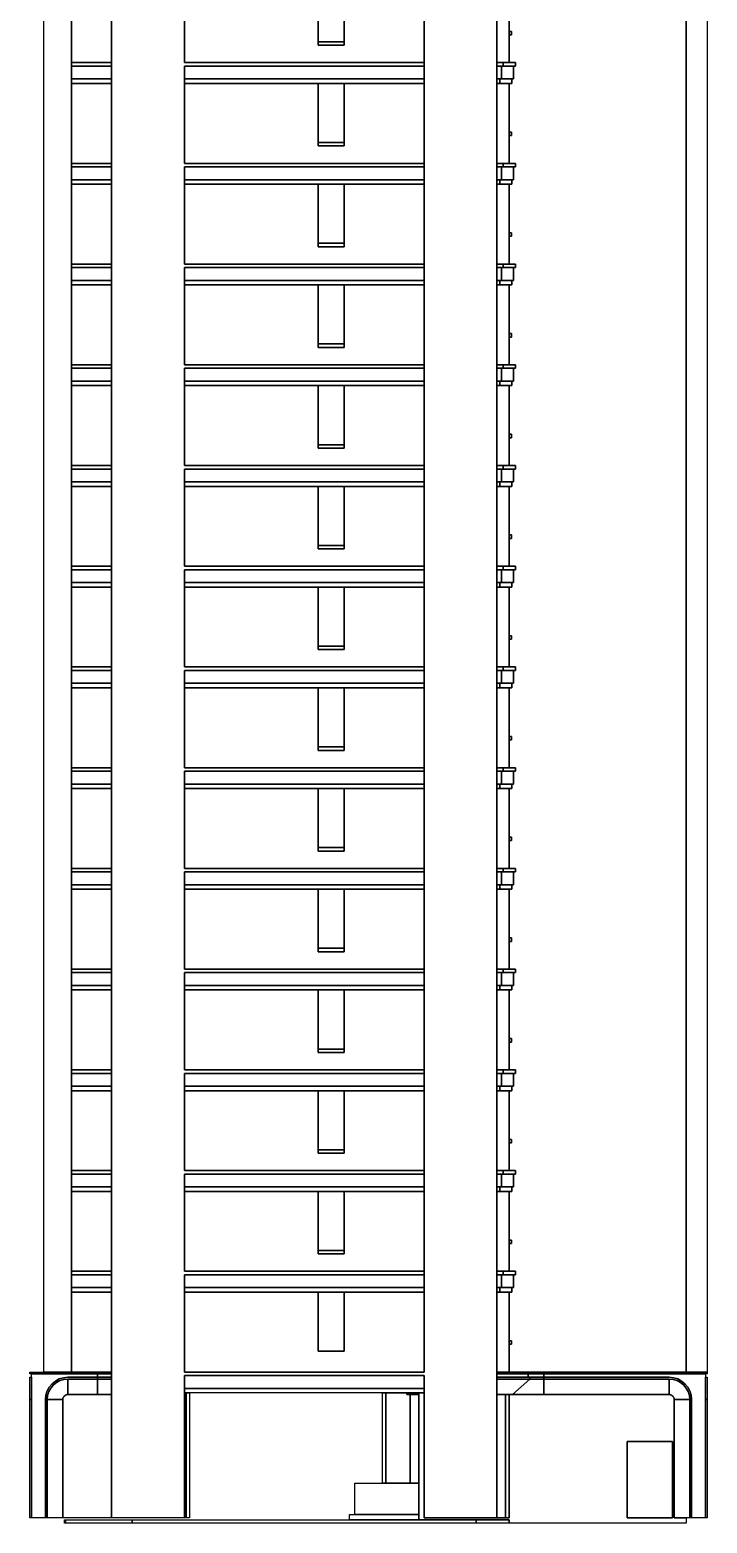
# Model space of a CAD drawing. Header units: millimetres. Extents: x -25965 to 187219, y -30169 to 81984.
# Drawn here: x 126087 to 145588, y -30093 to 12901 of the extents above; entities that cross this region are included whole.
import ezdxf

# ---------------------------------------------------------------- set-up
doc = ezdxf.new("R2010")
doc.units = ezdxf.units.MM
doc.layers.add('DXMX_ProjectView_Evelation_DEFAULT_6#_立面图_东_A_5503c17e-7fd7-494a-b23d-2cd0260ec1db$0$AE-ELEV-3', color=252, linetype='Continuous')

msp = doc.modelspace()

# ---------------------------------------------------------------- linework, layer by layer
at = {"layer": 'DXMX_ProjectView_Evelation_DEFAULT_6#_立面图_东_A_5503c17e-7fd7-494a-b23d-2cd0260ec1db$0$AE-ELEV-3', "linetype": 'Continuous'}
for points in [[(137437, -25843), (130537, -25843), (130537, -29943), (128437, -29943), (128437, -25743), (128437, -25743), (128437, 49657), (139537, 49657), (139537, -25743), (139537, -25743), (139537, -29943), (137437, -29943), (137437, -25843)], [(126487, 49057), (126487, 49057), (126487, 49357), (128437, 49357), (128437, 49057), (127287, 49057), (127287, -25743), (126487, -25743), (126487, 49057)], [(137437, 11957), (130537, 11957), (130537, 14257), (134387, 14257), (134387, 12457), (135137, 12457), (135137, 14257), (137437, 14257), (137437, 14687), (137437, 14687), (137437, 11887), (137437, 11887), (137437, 11957)], [(128437, 14257), (128437, 11957), (127287, 11957), (127287, 14257), (128437, 14257)], [(134387, 12557), (134387, 14257), (135137, 14257), (135137, 12557), (134387, 12557)], [(139537, 14257), (139887, 14257), (139887, 11957), (139537, 11957), (139537, 14257)], [(134387, 12557), (135137, 12557), (135137, 12457), (134387, 12457), (134387, 12557)], [(139887, 12857), (139957, 12857), (139957, 12757), (139887, 12757), (139887, 12857)], [(139957, 12757), (139957, 12857), (139887, 12857), (139887, 12757), (139957, 12757)], [(127287, 11957), (128437, 11957), (128437, 11857), (127287, 11857), (127287, 11957)], [(127287, 11857), (128437, 11857), (128437, 11487), (127287, 11487), (127287, 11857)], [(130537, 11857), (137437, 11857), (137437, 11487), (130537, 11487), (130537, 11857)], [(137437, 9057), (130537, 9057), (130537, 11357), (134387, 11357), (134387, 9557), (135137, 9557), (135137, 11357), (137437, 11357), (137437, 11787), (137437, 11787), (137437, 8987), (137437, 8987), (137437, 9057)], [(139537, 11957), (139717, 11957), (139717, 11857), (139537, 11857), (139537, 11957)], [(139537, 11857), (139667, 11857), (139667, 11487), (139537, 11487), (139537, 11857)], [(139667, 11857), (140017, 11857), (140017, 11487), (139667, 11487), (139667, 11857)], [(139717, 11957), (140067, 11957), (140067, 11857), (139717, 11857), (139717, 11957)], [(127287, 11487), (128437, 11487), (128437, 11357), (127287, 11357), (127287, 11487)], [(128437, 11357), (128437, 9057), (127287, 9057), (127287, 11357), (128437, 11357)], [(130537, 11487), (137437, 11487), (137437, 11357), (130537, 11357), (130537, 11487)], [(134387, 9657), (134387, 11357), (135137, 11357), (135137, 9657), (134387, 9657)], [(139537, 11487), (139617, 11487), (139617, 11357), (139537, 11357), (139537, 11487)], [(139537, 11357), (139887, 11357), (139887, 9057), (139537, 9057), (139537, 11357)], [(139617, 11487), (139967, 11487), (139967, 11357), (139617, 11357), (139617, 11487)], [(139887, 9957), (139957, 9957), (139957, 9857), (139887, 9857), (139887, 9957)], [(139957, 9857), (139957, 9957), (139887, 9957), (139887, 9857), (139957, 9857)], [(134387, 9657), (135137, 9657), (135137, 9557), (134387, 9557), (134387, 9657)], [(127287, 9057), (128437, 9057), (128437, 8957), (127287, 8957), (127287, 9057)], [(139537, 9057), (139717, 9057), (139717, 8957), (139537, 8957), (139537, 9057)], [(139717, 9057), (140067, 9057), (140067, 8957), (139717, 8957), (139717, 9057)], [(127287, 8957), (128437, 8957), (128437, 8587), (127287, 8587), (127287, 8957)], [(130537, 8957), (137437, 8957), (137437, 8587), (130537, 8587), (130537, 8957)], [(137437, 6157), (130537, 6157), (130537, 8457), (134387, 8457), (134387, 6657), (135137, 6657), (135137, 8457), (137437, 8457), (137437, 8887), (137437, 8887), (137437, 6087), (137437, 6087), (137437, 6157)], [(139537, 8957), (139667, 8957), (139667, 8587), (139537, 8587), (139537, 8957)], [(139667, 8957), (140017, 8957), (140017, 8587), (139667, 8587), (139667, 8957)], [(127287, 8587), (128437, 8587), (128437, 8457), (127287, 8457), (127287, 8587)], [(128437, 8457), (128437, 6157), (127287, 6157), (127287, 8457), (128437, 8457)], [(130537, 8587), (137437, 8587), (137437, 8457), (130537, 8457), (130537, 8587)], [(134387, 6757), (134387, 8457), (135137, 8457), (135137, 6757), (134387, 6757)], [(139537, 8587), (139617, 8587), (139617, 8457), (139537, 8457), (139537, 8587)], [(139537, 8457), (139887, 8457), (139887, 6157), (139537, 6157), (139537, 8457)], [(139617, 8587), (139967, 8587), (139967, 8457), (139617, 8457), (139617, 8587)], [(139887, 7057), (139957, 7057), (139957, 6957), (139887, 6957), (139887, 7057)], [(139957, 6957), (139957, 7057), (139887, 7057), (139887, 6957), (139957, 6957)], [(134387, 6757), (135137, 6757), (135137, 6657), (134387, 6657), (134387, 6757)], [(127287, 6157), (128437, 6157), (128437, 6057), (127287, 6057), (127287, 6157)], [(127287, 6057), (128437, 6057), (128437, 5687), (127287, 5687), (127287, 6057)], [(130537, 6057), (137437, 6057), (137437, 5687), (130537, 5687), (130537, 6057)], [(139537, 6157), (139717, 6157), (139717, 6057), (139537, 6057), (139537, 6157)], [(139537, 6057), (139667, 6057), (139667, 5687), (139537, 5687), (139537, 6057)], [(139667, 6057), (140017, 6057), (140017, 5687), (139667, 5687), (139667, 6057)], [(139717, 6157), (140067, 6157), (140067, 6057), (139717, 6057), (139717, 6157)], [(127287, 5687), (128437, 5687), (128437, 5557), (127287, 5557), (127287, 5687)], [(137437, 3257), (130537, 3257), (130537, 5557), (134387, 5557), (134387, 3757), (135137, 3757), (135137, 5557), (137437, 5557), (137437, 5987), (137437, 5987), (137437, 3187), (137437, 3187), (137437, 3257)], [(130537, 5687), (137437, 5687), (137437, 5557), (130537, 5557), (130537, 5687)], [(139537, 5687), (139617, 5687), (139617, 5557), (139537, 5557), (139537, 5687)], [(139617, 5687), (139967, 5687), (139967, 5557), (139617, 5557), (139617, 5687)], [(128437, 5557), (128437, 3257), (127287, 3257), (127287, 5557), (128437, 5557)], [(134387, 3857), (134387, 5557), (135137, 5557), (135137, 3857), (134387, 3857)], [(139537, 5557), (139887, 5557), (139887, 3257), (139537, 3257), (139537, 5557)], [(139887, 4157), (139957, 4157), (139957, 4057), (139887, 4057), (139887, 4157)], [(139957, 4057), (139957, 4157), (139887, 4157), (139887, 4057), (139957, 4057)], [(134387, 3857), (135137, 3857), (135137, 3757), (134387, 3757), (134387, 3857)], [(127287, 3257), (128437, 3257), (128437, 3157), (127287, 3157), (127287, 3257)], [(127287, 3157), (128437, 3157), (128437, 2787), (127287, 2787), (127287, 3157)], [(130537, 3157), (137437, 3157), (137437, 2787), (130537, 2787), (130537, 3157)], [(137437, 357), (130537, 357), (130537, 2657), (134387, 2657), (134387, 857), (135137, 857), (135137, 2657), (137437, 2657), (137437, 3087), (137437, 3087), (137437, 287), (137437, 287), (137437, 357)], [(139537, 3257), (139717, 3257), (139717, 3157), (139537, 3157), (139537, 3257)], [(139537, 3157), (139667, 3157), (139667, 2787), (139537, 2787), (139537, 3157)], [(139667, 3157), (140017, 3157), (140017, 2787), (139667, 2787), (139667, 3157)], [(139717, 3257), (140067, 3257), (140067, 3157), (139717, 3157), (139717, 3257)], [(127287, 2787), (128437, 2787), (128437, 2657), (127287, 2657), (127287, 2787)], [(128437, 2657), (128437, 357), (127287, 357), (127287, 2657), (128437, 2657)], [(130537, 2787), (137437, 2787), (137437, 2657), (130537, 2657), (130537, 2787)], [(134387, 957), (134387, 2657), (135137, 2657), (135137, 957), (134387, 957)], [(139537, 2787), (139617, 2787), (139617, 2657), (139537, 2657), (139537, 2787)], [(139537, 2657), (139887, 2657), (139887, 357), (139537, 357), (139537, 2657)], [(139617, 2787), (139967, 2787), (139967, 2657), (139617, 2657), (139617, 2787)], [(134387, 957), (135137, 957), (135137, 857), (134387, 857), (134387, 957)], [(139887, 1257), (139957, 1257), (139957, 1157), (139887, 1157), (139887, 1257)], [(139957, 1157), (139957, 1257), (139887, 1257), (139887, 1157), (139957, 1157)], [(127287, 357), (128437, 357), (128437, 257), (127287, 257), (127287, 357)], [(127287, 257), (128437, 257), (128437, -113), (127287, -113), (127287, 257)], [(130537, 257), (137437, 257), (137437, -113), (130537, -113), (130537, 257)], [(137437, -2543), (130537, -2543), (130537, -243), (134387, -243), (134387, -2043), (135137, -2043), (135137, -243), (137437, -243), (137437, 187), (137437, 187), (137437, -2613), (137437, -2613), (137437, -2543)], [(139537, 357), (139717, 357), (139717, 257), (139537, 257), (139537, 357)], [(139537, 257), (139667, 257), (139667, -113), (139537, -113), (139537, 257)], [(139667, 257), (140017, 257), (140017, -113), (139667, -113), (139667, 257)], [(139717, 357), (140067, 357), (140067, 257), (139717, 257), (139717, 357)], [(127287, -113), (128437, -113), (128437, -243), (127287, -243), (127287, -113)], [(128437, -243), (128437, -2543), (127287, -2543), (127287, -243), (128437, -243)], [(130537, -113), (137437, -113), (137437, -243), (130537, -243), (130537, -113)], [(134387, -1943), (134387, -243), (135137, -243), (135137, -1943), (134387, -1943)], [(139537, -113), (139617, -113), (139617, -243), (139537, -243), (139537, -113)], [(139537, -243), (139887, -243), (139887, -2543), (139537, -2543), (139537, -243)], [(139617, -113), (139967, -113), (139967, -243), (139617, -243), (139617, -113)], [(139887, -1643), (139957, -1643), (139957, -1743), (139887, -1743), (139887, -1643)], [(139957, -1743), (139957, -1643), (139887, -1643), (139887, -1743), (139957, -1743)], [(134387, -1943), (135137, -1943), (135137, -2043), (134387, -2043), (134387, -1943)], [(127287, -2543), (128437, -2543), (128437, -2643), (127287, -2643), (127287, -2543)], [(139537, -2543), (139717, -2543), (139717, -2643), (139537, -2643), (139537, -2543)], [(139717, -2543), (140067, -2543), (140067, -2643), (139717, -2643), (139717, -2543)], [(127287, -2643), (128437, -2643), (128437, -3013), (127287, -3013), (127287, -2643)], [(130537, -2643), (137437, -2643), (137437, -3013), (130537, -3013), (130537, -2643)], [(137437, -5443), (130537, -5443), (130537, -3143), (134387, -3143), (134387, -4943), (135137, -4943), (135137, -3143), (137437, -3143), (137437, -2713), (137437, -2713), (137437, -5513), (137437, -5513), (137437, -5443)], [(139537, -2643), (139667, -2643), (139667, -3013), (139537, -3013), (139537, -2643)], [(139667, -2643), (140017, -2643), (140017, -3013), (139667, -3013), (139667, -2643)], [(127287, -3013), (128437, -3013), (128437, -3143), (127287, -3143), (127287, -3013)], [(128437, -3143), (128437, -5443), (127287, -5443), (127287, -3143), (128437, -3143)], [(130537, -3013), (137437, -3013), (137437, -3143), (130537, -3143), (130537, -3013)], [(134387, -4843), (134387, -3143), (135137, -3143), (135137, -4843), (134387, -4843)], [(139537, -3013), (139617, -3013), (139617, -3143), (139537, -3143), (139537, -3013)], [(139537, -3143), (139887, -3143), (139887, -5443), (139537, -5443), (139537, -3143)], [(139617, -3013), (139967, -3013), (139967, -3143), (139617, -3143), (139617, -3013)], [(139887, -4543), (139957, -4543), (139957, -4643), (139887, -4643), (139887, -4543)], [(139957, -4643), (139957, -4543), (139887, -4543), (139887, -4643), (139957, -4643)], [(134387, -4843), (135137, -4843), (135137, -4943), (134387, -4943), (134387, -4843)], [(127287, -5443), (128437, -5443), (128437, -5543), (127287, -5543), (127287, -5443)], [(127287, -5543), (128437, -5543), (128437, -5913), (127287, -5913), (127287, -5543)], [(130537, -5543), (137437, -5543), (137437, -5913), (130537, -5913), (130537, -5543)], [(139537, -5443), (139717, -5443), (139717, -5543), (139537, -5543), (139537, -5443)], [(139537, -5543), (139667, -5543), (139667, -5913), (139537, -5913), (139537, -5543)], [(139667, -5543), (140017, -5543), (140017, -5913), (139667, -5913), (139667, -5543)], [(139717, -5443), (140067, -5443), (140067, -5543), (139717, -5543), (139717, -5443)], [(127287, -5913), (128437, -5913), (128437, -6043), (127287, -6043), (127287, -5913)], [(137437, -8343), (130537, -8343), (130537, -6043), (134387, -6043), (134387, -7843), (135137, -7843), (135137, -6043), (137437, -6043), (137437, -5613), (137437, -5613), (137437, -8413), (137437, -8413), (137437, -8343)], [(130537, -5913), (137437, -5913), (137437, -6043), (130537, -6043), (130537, -5913)], [(139537, -5913), (139617, -5913), (139617, -6043), (139537, -6043), (139537, -5913)], [(139617, -5913), (139967, -5913), (139967, -6043), (139617, -6043), (139617, -5913)], [(128437, -6043), (128437, -8343), (127287, -8343), (127287, -6043), (128437, -6043)], [(134387, -7743), (134387, -6043), (135137, -6043), (135137, -7743), (134387, -7743)], [(139537, -6043), (139887, -6043), (139887, -8343), (139537, -8343), (139537, -6043)], [(139887, -7443), (139957, -7443), (139957, -7543), (139887, -7543), (139887, -7443)], [(139957, -7543), (139957, -7443), (139887, -7443), (139887, -7543), (139957, -7543)], [(134387, -7743), (135137, -7743), (135137, -7843), (134387, -7843), (134387, -7743)], [(127287, -8343), (128437, -8343), (128437, -8443), (127287, -8443), (127287, -8343)], [(127287, -8443), (128437, -8443), (128437, -8813), (127287, -8813), (127287, -8443)], [(130537, -8443), (137437, -8443), (137437, -8813), (130537, -8813), (130537, -8443)], [(137437, -11243), (130537, -11243), (130537, -8943), (134387, -8943), (134387, -10743), (135137, -10743), (135137, -8943), (137437, -8943), (137437, -8513), (137437, -8513), (137437, -11313), (137437, -11313), (137437, -11243)], [(139537, -8343), (139717, -8343), (139717, -8443), (139537, -8443), (139537, -8343)], [(139537, -8443), (139667, -8443), (139667, -8813), (139537, -8813), (139537, -8443)], [(139667, -8443), (140017, -8443), (140017, -8813), (139667, -8813), (139667, -8443)], [(139717, -8343), (140067, -8343), (140067, -8443), (139717, -8443), (139717, -8343)], [(127287, -8813), (128437, -8813), (128437, -8943), (127287, -8943), (127287, -8813)], [(128437, -8943), (128437, -11243), (127287, -11243), (127287, -8943), (128437, -8943)], [(130537, -8813), (137437, -8813), (137437, -8943), (130537, -8943), (130537, -8813)], [(134387, -10643), (134387, -8943), (135137, -8943), (135137, -10643), (134387, -10643)], [(139537, -8813), (139617, -8813), (139617, -8943), (139537, -8943), (139537, -8813)], [(139537, -8943), (139887, -8943), (139887, -11243), (139537, -11243), (139537, -8943)], [(139617, -8813), (139967, -8813), (139967, -8943), (139617, -8943), (139617, -8813)], [(134387, -10643), (135137, -10643), (135137, -10743), (134387, -10743), (134387, -10643)], [(139887, -10343), (139957, -10343), (139957, -10443), (139887, -10443), (139887, -10343)], [(139957, -10443), (139957, -10343), (139887, -10343), (139887, -10443), (139957, -10443)], [(127287, -11243), (128437, -11243), (128437, -11343), (127287, -11343), (127287, -11243)], [(127287, -11343), (128437, -11343), (128437, -11713), (127287, -11713), (127287, -11343)], [(130537, -11343), (137437, -11343), (137437, -11713), (130537, -11713), (130537, -11343)], [(137437, -14143), (130537, -14143), (130537, -11843), (134387, -11843), (134387, -13643), (135137, -13643), (135137, -11843), (137437, -11843), (137437, -11413), (137437, -11413), (137437, -14213), (137437, -14213), (137437, -14143)], [(139537, -11243), (139717, -11243), (139717, -11343), (139537, -11343), (139537, -11243)], [(139537, -11343), (139667, -11343), (139667, -11713), (139537, -11713), (139537, -11343)], [(139667, -11343), (140017, -11343), (140017, -11713), (139667, -11713), (139667, -11343)], [(139717, -11243), (140067, -11243), (140067, -11343), (139717, -11343), (139717, -11243)], [(127287, -11713), (128437, -11713), (128437, -11843), (127287, -11843), (127287, -11713)], [(128437, -11843), (128437, -14143), (127287, -14143), (127287, -11843), (128437, -11843)], [(130537, -11713), (137437, -11713), (137437, -11843), (130537, -11843), (130537, -11713)], [(134387, -13543), (134387, -11843), (135137, -11843), (135137, -13543), (134387, -13543)], [(139537, -11713), (139617, -11713), (139617, -11843), (139537, -11843), (139537, -11713)], [(139537, -11843), (139887, -11843), (139887, -14143), (139537, -14143), (139537, -11843)], [(139617, -11713), (139967, -11713), (139967, -11843), (139617, -11843), (139617, -11713)], [(139887, -13243), (139957, -13243), (139957, -13343), (139887, -13343), (139887, -13243)], [(139957, -13343), (139957, -13243), (139887, -13243), (139887, -13343), (139957, -13343)], [(134387, -13543), (135137, -13543), (135137, -13643), (134387, -13643), (134387, -13543)], [(127287, -14143), (128437, -14143), (128437, -14243), (127287, -14243), (127287, -14143)], [(139537, -14143), (139717, -14143), (139717, -14243), (139537, -14243), (139537, -14143)], [(139717, -14143), (140067, -14143), (140067, -14243), (139717, -14243), (139717, -14143)], [(127287, -14243), (128437, -14243), (128437, -14613), (127287, -14613), (127287, -14243)], [(127287, -14613), (128437, -14613), (128437, -14743), (127287, -14743), (127287, -14613)], [(130537, -14243), (137437, -14243), (137437, -14613), (130537, -14613), (130537, -14243)], [(137437, -17043), (130537, -17043), (130537, -14743), (134387, -14743), (134387, -16543), (135137, -16543), (135137, -14743), (137437, -14743), (137437, -14313), (137437, -14313), (137437, -17113), (137437, -17113), (137437, -17043)], [(130537, -14613), (137437, -14613), (137437, -14743), (130537, -14743), (130537, -14613)], [(139537, -14243), (139667, -14243), (139667, -14613), (139537, -14613), (139537, -14243)], [(139537, -14613), (139617, -14613), (139617, -14743), (139537, -14743), (139537, -14613)], [(139617, -14613), (139967, -14613), (139967, -14743), (139617, -14743), (139617, -14613)], [(139667, -14243), (140017, -14243), (140017, -14613), (139667, -14613), (139667, -14243)], [(128437, -14743), (128437, -17043), (127287, -17043), (127287, -14743), (128437, -14743)], [(134387, -16443), (134387, -14743), (135137, -14743), (135137, -16443), (134387, -16443)], [(139537, -14743), (139887, -14743), (139887, -17043), (139537, -17043), (139537, -14743)], [(139887, -16143), (139957, -16143), (139957, -16243), (139887, -16243), (139887, -16143)], [(139957, -16243), (139957, -16143), (139887, -16143), (139887, -16243), (139957, -16243)], [(134387, -16443), (135137, -16443), (135137, -16543), (134387, -16543), (134387, -16443)], [(127287, -17043), (128437, -17043), (128437, -17143), (127287, -17143), (127287, -17043)], [(127287, -17143), (128437, -17143), (128437, -17513), (127287, -17513), (127287, -17143)], [(130537, -17143), (137437, -17143), (137437, -17513), (130537, -17513), (130537, -17143)], [(139537, -17043), (139717, -17043), (139717, -17143), (139537, -17143), (139537, -17043)], [(139537, -17143), (139667, -17143), (139667, -17513), (139537, -17513), (139537, -17143)], [(139667, -17143), (140017, -17143), (140017, -17513), (139667, -17513), (139667, -17143)], [(139717, -17043), (140067, -17043), (140067, -17143), (139717, -17143), (139717, -17043)], [(127287, -17513), (128437, -17513), (128437, -17643), (127287, -17643), (127287, -17513)], [(137437, -19943), (130537, -19943), (130537, -17643), (134387, -17643), (134387, -19443), (135137, -19443), (135137, -17643), (137437, -17643), (137437, -17213), (137437, -17213), (137437, -20013), (137437, -20013), (137437, -19943)], [(130537, -17513), (137437, -17513), (137437, -17643), (130537, -17643), (130537, -17513)], [(139537, -17513), (139617, -17513), (139617, -17643), (139537, -17643), (139537, -17513)], [(139617, -17513), (139967, -17513), (139967, -17643), (139617, -17643), (139617, -17513)], [(128437, -17643), (128437, -19943), (127287, -19943), (127287, -17643), (128437, -17643)], [(134387, -19343), (134387, -17643), (135137, -17643), (135137, -19343), (134387, -19343)], [(139537, -17643), (139887, -17643), (139887, -19943), (139537, -19943), (139537, -17643)], [(134387, -19343), (135137, -19343), (135137, -19443), (134387, -19443), (134387, -19343)], [(139887, -19043), (139957, -19043), (139957, -19143), (139887, -19143), (139887, -19043)], [(139957, -19143), (139957, -19043), (139887, -19043), (139887, -19143), (139957, -19143)], [(127287, -19943), (128437, -19943), (128437, -20043), (127287, -20043), (127287, -19943)], [(127287, -20043), (128437, -20043), (128437, -20413), (127287, -20413), (127287, -20043)], [(130537, -20043), (137437, -20043), (137437, -20413), (130537, -20413), (130537, -20043)], [(137437, -22843), (130537, -22843), (130537, -20543), (134387, -20543), (134387, -22343), (135137, -22343), (135137, -20543), (137437, -20543), (137437, -20113), (137437, -20113), (137437, -22913), (137437, -22913), (137437, -22843)], [(139537, -19943), (139717, -19943), (139717, -20043), (139537, -20043), (139537, -19943)], [(139537, -20043), (139667, -20043), (139667, -20413), (139537, -20413), (139537, -20043)], [(139667, -20043), (140017, -20043), (140017, -20413), (139667, -20413), (139667, -20043)], [(139717, -19943), (140067, -19943), (140067, -20043), (139717, -20043), (139717, -19943)], [(127287, -20413), (128437, -20413), (128437, -20543), (127287, -20543), (127287, -20413)], [(128437, -20543), (128437, -22843), (127287, -22843), (127287, -20543), (128437, -20543)], [(130537, -20413), (137437, -20413), (137437, -20543), (130537, -20543), (130537, -20413)], [(134387, -22243), (134387, -20543), (135137, -20543), (135137, -22243), (134387, -22243)], [(139537, -20413), (139617, -20413), (139617, -20543), (139537, -20543), (139537, -20413)], [(139537, -20543), (139887, -20543), (139887, -22843), (139537, -22843), (139537, -20543)], [(139617, -20413), (139967, -20413), (139967, -20543), (139617, -20543), (139617, -20413)], [(134387, -22243), (135137, -22243), (135137, -22343), (134387, -22343), (134387, -22243)], [(139887, -21943), (139957, -21943), (139957, -22043), (139887, -22043), (139887, -21943)], [(139957, -22043), (139957, -21943), (139887, -21943), (139887, -22043), (139957, -22043)], [(127287, -22843), (128437, -22843), (128437, -22943), (127287, -22943), (127287, -22843)], [(127287, -22943), (128437, -22943), (128437, -23313), (127287, -23313), (127287, -22943)], [(130537, -22943), (137437, -22943), (137437, -23313), (130537, -23313), (130537, -22943)], [(130537, -23443), (134387, -23443), (134387, -25143), (135137, -25143), (135137, -23443), (137437, -23443), (137437, -23013), (137437, -23013), (137437, -25743), (130537, -25743), (130537, -23443)], [(139537, -22843), (139717, -22843), (139717, -22943), (139537, -22943), (139537, -22843)], [(139537, -22943), (139667, -22943), (139667, -23313), (139537, -23313), (139537, -22943)], [(139667, -22943), (140017, -22943), (140017, -23313), (139667, -23313), (139667, -22943)], [(139717, -22843), (140067, -22843), (140067, -22943), (139717, -22943), (139717, -22843)], [(127287, -23313), (128437, -23313), (128437, -23443), (127287, -23443), (127287, -23313)], [(128437, -23443), (128437, -25743), (127287, -25743), (127287, -23443), (128437, -23443)], [(130537, -23313), (137437, -23313), (137437, -23443), (130537, -23443), (130537, -23313)], [(134387, -25143), (134387, -23443), (135137, -23443), (135137, -25143), (134387, -25143)], [(139537, -23313), (139617, -23313), (139617, -23443), (139537, -23443), (139537, -23313)], [(139537, -23443), (139887, -23443), (139887, -25743), (139537, -25743), (139537, -23443)], [(139617, -23313), (139967, -23313), (139967, -23443), (139617, -23443), (139617, -23313)], [(139887, -24843), (139957, -24843), (139957, -24943), (139887, -24943), (139887, -24843)], [(139957, -24943), (139957, -24843), (139887, -24843), (139887, -24943), (139957, -24943)], [(126087, -25743), (128037, -25743), (128037, -25793), (126087, -25793), (126087, -25743)], [(126137, -25793), (128037, -25793), (128037, -25893), (127177, -25893), (127053, -25905), (126933, -25942), (126822, -26001), (126725, -26080), (126645, -26177), (126586, -26288), (126550, -26408), (126537, -26533), (126537, -29943), (126137, -29943), (126137, -25793)], [(128037, -25743), (128437, -25743), (128437, -25793), (128037, -25793), (128037, -25743)], [(128437, -25893), (128037, -25893), (128037, -25793), (128437, -25793), (128437, -25893)], [(139537, -25743), (140487, -25743), (140487, -25793), (139537, -25793), (139537, -25743)], [(140437, -25893), (139537, -25893), (139537, -25793), (140437, -25793), (140437, -25893)], [(140887, -25893), (140437, -25893), (140437, -25793), (140887, -25793), (140887, -25893)], [(140487, -25743), (140887, -25743), (140887, -25793), (140487, -25793), (140487, -25743)], [(140887, -25743), (145587, -25743), (145587, -25793), (140887, -25793), (140887, -25743)], [(145138, -26743), (145137, -26743), (145137, -26533), (145125, -26408), (145089, -26288), (145030, -26177), (144950, -26080), (144853, -26001), (144742, -25942), (144622, -25905), (144497, -25893), (140887, -25893), (140887, -25793), (145537, -25793), (145537, -26743), (145538, -26743), (145538, -29943), (145138, -29943), (145138, -26743)], [(126087, -26533), (126087, -25893), (126137, -25893), (126137, -26533), (126087, -26533)], [(126537, -26533), (126550, -26408), (126586, -26288), (126645, -26177), (126725, -26080), (126822, -26001), (126933, -25942), (127053, -25905), (127177, -25893), (128037, -25893), (128037, -25943), (127177, -25943), (127062, -25954), (126952, -25988), (126850, -26042), (126760, -26116), (126687, -26205), (126632, -26307), (126599, -26418), (126587, -26533), (126587, -29943), (126537, -29943), (126537, -26533)], [(126687, -26205), (126760, -26116), (126850, -26042), (126952, -25988), (127062, -25954), (127177, -25943), (127177, -26393), (127150, -26395), (127124, -26403), (127100, -26416), (127078, -26434), (127061, -26455), (127048, -26479), (127040, -26505), (127037, -26533), (126587, -26533), (126599, -26418), (126632, -26307), (126687, -26205)], [(127177, -25943), (128037, -25943), (128037, -26393), (127177, -26393), (127177, -25943)], [(128037, -25893), (128437, -25893), (128437, -25943), (128037, -25943), (128037, -25893)], [(128437, -26393), (128037, -26393), (128037, -25943), (128437, -25943), (128437, -26393)], [(130537, -25843), (137437, -25843), (137437, -26213), (130537, -26213), (130537, -25843)], [(130537, -26213), (137437, -26213), (137437, -26343), (130537, -26343), (130537, -26213)], [(139537, -25893), (140487, -25893), (140487, -25943), (139537, -25943), (139537, -25893)], [(140487, -25943), (139987, -26393), (139537, -26393), (139537, -25943), (140487, -25943)], [(140887, -26393), (139987, -26393), (140487, -25943), (140887, -25943), (140887, -26393)], [(140487, -25893), (140887, -25893), (140887, -25943), (140487, -25943), (140487, -25893)], [(145088, -27033), (145087, -27033), (145087, -26533), (145076, -26418), (145043, -26307), (144988, -26205), (144915, -26116), (144825, -26042), (144723, -25988), (144613, -25954), (144497, -25943), (140887, -25943), (140887, -25893), (144497, -25893), (144622, -25905), (144742, -25942), (144853, -26001), (144950, -26080), (145030, -26177), (145089, -26288), (145125, -26408), (145137, -26533), (145137, -26743), (145138, -26743), (145138, -29943), (145088, -29943), (145088, -27033)], [(140887, -25943), (144497, -25943), (144497, -26393), (140887, -26393), (140887, -25943)], [(144614, -26455), (144596, -26434), (144575, -26416), (144551, -26403), (144525, -26395), (144497, -26393), (144497, -25943), (144613, -25954), (144723, -25988), (144825, -26042), (144915, -26116), (144988, -26205), (145043, -26307), (145076, -26418), (145087, -26533), (144637, -26533), (144635, -26505), (144627, -26479), (144614, -26455)], [(145537, -26533), (145537, -25893), (145588, -25893), (145588, -26533), (145537, -26533)], [(126087, -26533), (126137, -26533), (126137, -29943), (126087, -29943), (126087, -26533)], [(126587, -26533), (127037, -26533), (127037, -29943), (126587, -29943), (126587, -26533)], [(127037, -26533), (127040, -26505), (127048, -26479), (127061, -26455), (127078, -26434), (127100, -26416), (127124, -26403), (127150, -26395), (127177, -26393), (128437, -26393), (128437, -29943), (127037, -29943), (127037, -26533)], [(130537, -26343), (130587, -26343), (130587, -29943), (130537, -29943), (130537, -26343)], [(130587, -26343), (130687, -26343), (130687, -29943), (130587, -29943), (130587, -26343)], [(136237, -26343), (136337, -26343), (136337, -28943), (136237, -28943), (136237, -26343)], [(136337, -28943), (136337, -26343), (136937, -26343), (136937, -26393), (137037, -26393), (137037, -28943), (136337, -28943)], [(137287, -26393), (136937, -26393), (136937, -26343), (137287, -26343), (137287, -26393)], [(137037, -28943), (137037, -26393), (137287, -26393), (137287, -28943), (137037, -28943)], [(139888, -29993), (137287, -29993), (137287, -26343), (137437, -26343), (137437, -29943), (139887, -29943), (139887, -26393), (144497, -26393), (144525, -26395), (144551, -26403), (144575, -26416), (144596, -26434), (144614, -26455), (144627, -26479), (144635, -26505), (144637, -26533), (144637, -27033), (144638, -27033), (144638, -29943), (144987, -29943), (144987, -30093), (139888, -30093), (139888, -29993)], [(139787, -26393), (139787, -29943), (139537, -29943), (139537, -26393), (139787, -26393)], [(139887, -29943), (139787, -29943), (139787, -26393), (139887, -26393), (139887, -29943)], [(144638, -27033), (144637, -27033), (144637, -26533), (145087, -26533), (145087, -27033), (145088, -27033), (145088, -29943), (144638, -29943), (144638, -27033)], [(145538, -26743), (145537, -26743), (145537, -26533), (145588, -26533), (145588, -26743), (145588, -26743), (145588, -29943), (145538, -29943), (145538, -26743)], [(143287, -29943), (143287, -27743), (144587, -27743), (144587, -29943), (143287, -29943)], [(144587, -29943), (144587, -27743), (143287, -27743), (143287, -29943), (144587, -29943)], [(135442, -29843), (135442, -28943), (137287, -28943), (137287, -29843), (135442, -29843)], [(127087, -30093), (127087, -29993), (127112, -29993), (127112, -30093), (127087, -30093)], [(127112, -30093), (127112, -29993), (129037, -29993), (129037, -30093), (127112, -30093)], [(129037, -29993), (138937, -29993), (138937, -30093), (129037, -30093), (129037, -29993)], [(135287, -29993), (135287, -29843), (137287, -29843), (137287, -29993), (135287, -29993)], [(138938, -29993), (139888, -29993), (139888, -30093), (138938, -30093), (138938, -29993)]]:
    msp.add_lwpolyline(points, close=True, dxfattribs=at)
for points in [[(144987, 49657), (144987, -22843), (144987, -22843), (144987, -25743), (139887, -25743), (139887, -23443), (139967, -23443), (139967, -23313), (140017, -23313), (140017, -22943), (140067, -22943), (140067, -22843), (139887, -22843), (139887, -20543), (139967, -20543), (139967, -20413), (140017, -20413), (140017, -20043), (140067, -20043), (140067, -19943), (139887, -19943), (139887, -17643), (139967, -17643), (139967, -17513), (140017, -17513), (140017, -17143), (140067, -17143), (140067, -17043), (139887, -17043), (139887, -14743), (139967, -14743), (139967, -14613), (140017, -14613), (140017, -14243), (140067, -14243), (140067, -14143), (139887, -14143), (139887, -11843), (139967, -11843), (139967, -11713), (140017, -11713), (140017, -11343), (140067, -11343), (140067, -11243), (139887, -11243), (139887, -8943), (139967, -8943), (139967, -8813), (140017, -8813), (140017, -8443), (140067, -8443), (140067, -8343), (139887, -8343), (139887, -6043), (139967, -6043), (139967, -5913), (140017, -5913), (140017, -5543), (140067, -5543), (140067, -5443), (139887, -5443), (139887, -3143), (139967, -3143), (139967, -3013), (140017, -3013), (140017, -2643), (140067, -2643), (140067, -2543), (139887, -2543), (139887, -243), (139967, -243), (139967, -113), (140017, -113), (140017, 257), (140067, 257), (140067, 357), (139887, 357), (139887, 2657), (139967, 2657), (139967, 2787), (140017, 2787), (140017, 3157), (140067, 3157), (140067, 3257), (139887, 3257), (139887, 5557), (139967, 5557), (139967, 5687), (140017, 5687), (140017, 6057), (140067, 6057), (140067, 6157), (139887, 6157), (139887, 8457), (139967, 8457), (139967, 8587), (140017, 8587), (140017, 8957), (140067, 8957), (140067, 9057), (139887, 9057), (139887, 11357), (139967, 11357), (139967, 11487), (140017, 11487), (140017, 11857), (140067, 11857), (140067, 11957), (139887, 11957), (139887, 14257)], [(130537, 14757), (130537, 11957), (137437, 11957), (137437, 11857), (130537, 11857), (130537, 9057), (137437, 9057), (137437, 8957), (130537, 8957), (130537, 6157), (137437, 6157), (137437, 6057), (130537, 6057), (130537, 3257), (137437, 3257), (137437, 3157), (130537, 3157), (130537, 357), (137437, 357), (137437, 257), (130537, 257), (130537, -2543), (137437, -2543), (137437, -2643), (130537, -2643), (130537, -5443), (137437, -5443), (137437, -5543), (130537, -5543), (130537, -8343), (137437, -8343), (137437, -8443), (130537, -8443), (130537, -11243), (137437, -11243), (137437, -11343), (130537, -11343), (130537, -14143), (137437, -14143), (137437, -14243), (130537, -14243), (130537, -17043), (137437, -17043), (137437, -17143), (130537, -17143), (130537, -19943), (137437, -19943), (137437, -20043), (130537, -20043), (130537, -22843), (137437, -22843), (137437, -22943), (130537, -22943), (130537, -25743), (137437, -25743), (137437, -25743), (137437, 49127)], [(145587, 46757), (145587, -25743), (144987, -25743), (144987, 46757)]]:
    msp.add_lwpolyline(points, dxfattribs=at)

doc.saveas('drawing.dxf')
